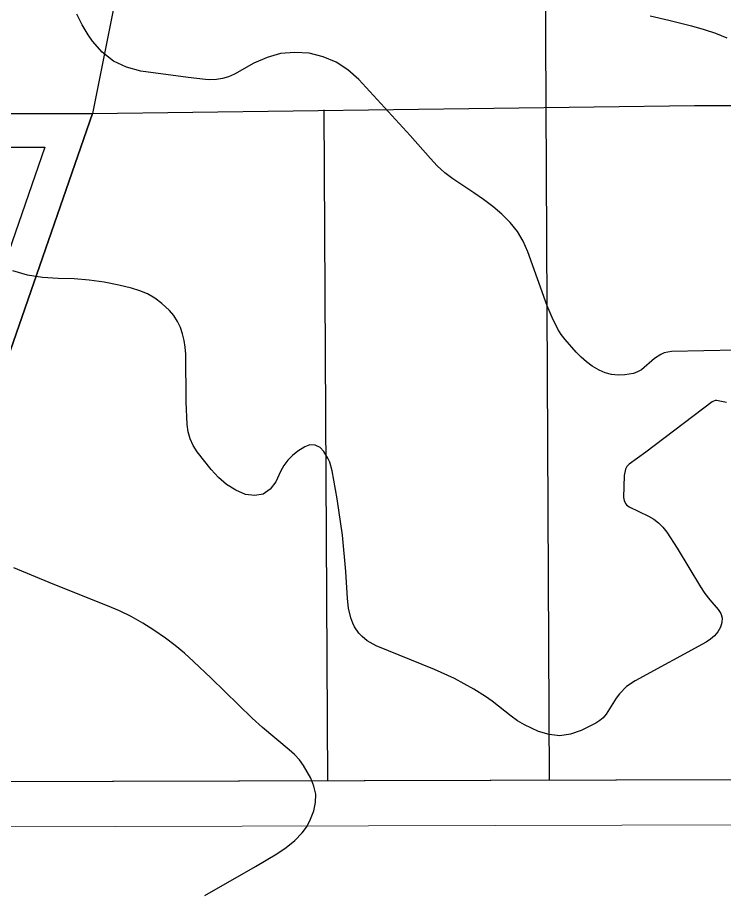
# Model space of a CAD drawing. Header units: centimetres. Extents: x 0 to 1311401, y -389375 to 85618.
# Drawn here: x 707891 to 711015, y -262728 to -258861 of the extents above; entities that cross this region are included whole.
import ezdxf

# ---------------------------------------------------------------- set-up
doc = ezdxf.new("R2010")
doc.units = ezdxf.units.CM
doc.header["$LTSCALE"] = 4
for name, color, linetype in [('0.6', 6, 'Continuous'), ('04', 254, 'Continuous'), ('CURVAS-INTERMEDIARIAS', 39, 'Continuous'), ('CURVAS-MESTRA', 34, 'Continuous'), ('LIMITE-L', 7, 'Continuous')]:
    doc.layers.add(name, color=color, linetype=linetype)
doc.layers.add('P-MEIOFIO', color=171, linetype='Continuous', lineweight=9)

msp = doc.modelspace()

# ---------------------------------------------------------------- linework, layer by layer
at = {"color": 1}
msp.add_lwpolyline([(708824.048, -256270.995), (714393.83, -256240.625), (714426.435, -262220.381), (707203.475, -262240.127)], dxfattribs=at)
at = {"layer": '0.6'}
msp.add_lwpolyline([(707024.687, -259434.376), (708011.451, -259434.376), (707619.576, -260564.392)], dxfattribs=at)
at = {"layer": '04'}
for points in [[(708825.021, -256266.123), (714393.83, -256240.625), (714426.435, -262220.381), (707197.21, -262240.144), (708222.232, -259284.376)], [(708825.021, -256266.123), (708222.232, -259284.376), (710881.869, -259249.742), (711420.254, -259249.742)], [(710210.826, -256259.778), (710240.549, -262231.824)], [(709261.95, -262234.5), (709245.777, -259268.503)]]:
    msp.add_lwpolyline(points, dxfattribs=at)
at = {"layer": 'CURVAS-INTERMEDIARIAS'}
for points, elevation in [([(711209.869, -260327.549), (710780.416, -260337.388), (710748.32, -260342.923), (710733.481, -260349.354), (710705.744, -260367.612), (710647.339, -260417.149), (710630.885, -260427.052), (710612.829, -260433.609), (710573.834, -260440.393), (710544.435, -260441.257), (710515.694, -260438.614), (710487.94, -260430.68), (710460.844, -260419.24), (710430.84, -260401.212), (710405.16, -260383.091), (710381.507, -260362.395), (710359.191, -260340), (710310.436, -260283.949), (710293.735, -260261.334), (710278.934, -260237.428), (710253.281, -260187.063), (710231.218, -260134.928), (710146.012, -259896.728), (710125.01, -259849.714), (710099.648, -259805.676), (710067.752, -259766.116), (710031.148, -259729.224), (709990.88, -259696.196), (709949.614, -259664.514), (709906.864, -259634.889), (709813.923, -259574.051), (709778.624, -259546.826), (709745.985, -259516.453), (709715.118, -259483.996), (709625.538, -259382.743), (709398.827, -259134.664), (709351.106, -259092.334), (709299.367, -259057.542), (709241.632, -259034.037), (709179.879, -259018.071), (709116.037, -259015.006), (709053.68, -259020.09), (708993.564, -259037.405), (708934.945, -259062.861), (708849.765, -259110.574), (708823.905, -259122.237), (708797.325, -259130.777), (708769.685, -259134.631), (708741.322, -259135.372), (708721.758, -259134.181), (708645.474, -259126.436), (708436.304, -259097.431), (708372.886, -259080.164), (708315.126, -259053.777), (708265.849, -259013.723), (708222.227, -258964.559), (708203.611, -258937.111), (708176.975, -258892.563), (708153.92, -258846.458)], 76641.682), ([(710686.11, -258853.166), (710768.908, -258872.289), (710869.624, -258897.945), (710924.37, -258913.053), (710975.478, -258930.458), (711024.992, -258951.178)], 76542.018), ([(708719.281, -262741.602), (708942.076, -262612.605), (709036.944, -262556.223), (709078.295, -262529.28), (709116.173, -262497.651), (709148.684, -262463.805), (709167.581, -262438.644), (709182.555, -262410.964), (709199.671, -262367.514), (709207.123, -262330.236), (709208.518, -262293.491), (709200.829, -262257.531), (709187.072, -262222.102), (709154.871, -262166.584), (709136.345, -262141.231), (709115.024, -262118.168), (709091.847, -262096.648), (708973.225, -261997.885), (708928.468, -261957.501), (708746.643, -261780.61), (708668.54, -261706.49), (708628.476, -261670.661), (708587.329, -261636.194), (708544.547, -261603.776), (708493.419, -261567.819), (708444.209, -261537.062), (708393.81, -261508.568), (708341.636, -261483.486), (708288.272, -261460.677), (708048.106, -261365.35), (707875.511, -261292.345)], 76841.011)]:
    msp.add_lwpolyline(points, dxfattribs=dict(at, elevation=elevation))
at = {"layer": 'CURVAS-MESTRA', "elevation": 76741.346}
msp.add_lwpolyline([(711023.685, -260562.377), (710979.217, -260552.917), (710973.283, -260553.108), (710960.108, -260559.087), (710666.632, -260781.365), (710593.114, -260834.586), (710583.149, -260844.31), (710576.75, -260856.678), (710571.648, -260884.904), (710568.171, -260981.376), (710570.98, -260995.637), (710577.251, -261008.765), (710581.649, -261014.31), (710593.233, -261022.652), (710678.269, -261063.898), (710701.936, -261077.827), (710723.736, -261093.904), (710742.729, -261113.222), (710759.841, -261134.707), (710805.087, -261205.313), (710908.174, -261377.593), (710927.951, -261406.33), (710949.427, -261433.82), (710986.816, -261476.887), (710997.956, -261495.373), (711004.232, -261514.512), (711003.221, -261534.636), (710997.348, -261555.402), (710984.924, -261575.262), (710970.488, -261593.17), (710953.044, -261608.161), (710933.589, -261621.199), (710619.61, -261792.005), (710582.529, -261817.284), (710551.233, -261849.439), (710536.521, -261868.897), (710492.169, -261939.799), (710479.197, -261955.271), (710463.563, -261968.032), (710446.152, -261979.005), (710381.756, -262011.482), (710334.972, -262027.51), (710287.969, -262035.065), (710240.638, -262029.911), (710193.098, -262016.286), (710131.231, -261987.164), (710100.527, -261969.523), (710071.548, -261949.181), (709988.023, -261882.411), (709958.782, -261862.01), (709906.676, -261828.934), (709821.698, -261781.557), (709732.988, -261741.599), (709475.265, -261637.344), (709436.166, -261615.275), (709413.25, -261596.458), (709399.548, -261581.856), (709379.76, -261553.513), (709372.423, -261537.928), (709363.991, -261513.668), (709353.969, -261471.572), (709348.798, -261428.617), (709341.338, -261309.765), (709326.769, -261148.026), (709303.413, -260987.329), (709282.055, -260864.045), (709271.329, -260825.984), (709262.924, -260808.165), (709244.774, -260778.522), (709228.104, -260761.173), (709206.388, -260750.838), (709182.8, -260749.542), (709160.708, -260757.928), (709130.209, -260777.531), (709106.404, -260795.958), (709085.167, -260816.613), (709067.811, -260840.62), (709053.023, -260866.855), (709032.289, -260912.555), (709006.732, -260944.857), (708976.764, -260966.798), (708940.171, -260973.195), (708899.169, -260969.22), (708855.444, -260949.317), (708814.905, -260925.005), (708779.14, -260894.106), (708746.56, -260858.798), (708685.352, -260779.63), (708667.789, -260752.082), (708653.798, -260723.188), (708645.18, -260692.255), (708640.135, -260659.976), (708635.91, -260559.772), (708634.317, -260348.133), (708632.392, -260317.95), (708628.204, -260288.221), (708620.638, -260259.165), (708610.811, -260230.553), (708597.432, -260203.616), (708581.747, -260178.352), (708562.589, -260155.597), (708528.947, -260124.178), (708498.326, -260101.749), (708466.08, -260082.527), (708431.441, -260068.082), (708395.178, -260056.833), (708339.402, -260043.846), (708273.726, -260030.956), (708207.705, -260021.144), (708141.154, -260015.957), (708070.321, -260013.87), (708002.196, -260009.578), (707935.339, -259999.46), (707870.407, -259980.626)], dxfattribs=at)
at = {"layer": 'LIMITE-L'}
msp.add_lwpolyline([(707197.21, -262240.144), (694839.907, -262273.926), (695221.792, -259284.376), (708222.232, -259284.376)], close=True, dxfattribs=at)
at = {"layer": 'P-MEIOFIO'}
msp.add_lwpolyline([(695688.228, -256090.035), (693794.639, -256100.36), (692598.687, -256106.881), (690156.953, -256120.195, 0.41421356), (690008.275, -256270.504), (690015.068, -257516.287), (690021.589, -258712.238), (690028.11, -259908.189), (690034.631, -261104.14), (690041.424, -262349.923, 0.41421356), (690191.733, -262498.602), (692633.467, -262485.288), (693829.418, -262478.767), (694840.993, -262473.251), (707204.02, -262439.454), (714476.948, -262419.572, 0.41501014), (714626.033, -262269.262), (714592.883, -256189.707, 0.41421356), (714442.574, -256041.028), (708863.9, -256071.447)], format="xyb", dxfattribs=at)

doc.saveas('drawing.dxf')
